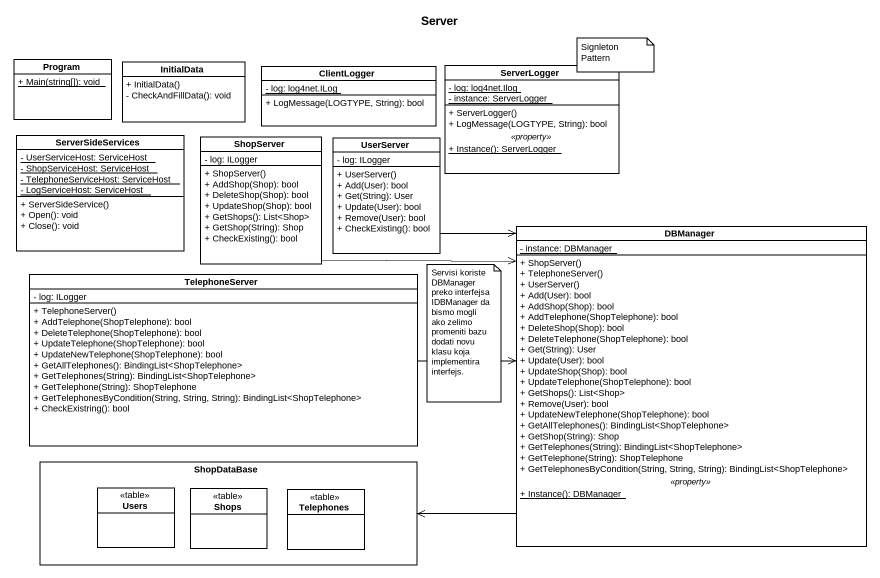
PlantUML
@startuml
title Server
hide circle
hide empty members
skinparam classAttributeIconSize 0
class Program {
  {static} + Main(string[]): void
}
class InitialData {
  + InitialData()
  - CheckAndFillData(): void
}
class ClientLogger {
  {static} - log: log4net.ILog
  + LogMessage(LOGTYPE, String): bool
}
class ServerLogger {
  {static} - log: log4net.Ilog
  {static} - instance: ServerLogger
  --
  + ServerLogger()
  + LogMessage(LOGTYPE, String): bool
  .. <<property>> ..
  {static} + Instance(): ServerLogger
}
class ServerSideServices {
  {static} - UserServiceHost: ServiceHost
  {static} - ShopServiceHost: ServiceHost
  {static} - TelephoneServiceHost: ServiceHost
  {static} - LogServiceHost: ServiceHost
  + ServerSideService()
  + Open(): void
  + Close(): void
}
class ShopServer {
  - log: ILogger
  + ShopServer()
  + AddShop(Shop): bool
  + DeleteShop(Shop): bool
  + UpdateShop(Shop): bool
  + GetShops(): List<Shop>
  + GetShop(String): Shop
  + CheckExisting(): bool
}
class UserServer {
  - log: ILogger
  + UserServer()
  + Add(User): bool
  + Get(String): User
  + Update(User): bool
  + Remove(User): bool
  + CheckExisting(): bool
}
class DBManager {
  {static} - instance: DBManager
  --
  + ShopServer()
  + TelephoneServer()
  + UserServer()
  + Add(User): bool
  + AddShop(Shop): bool
  + AddTelephone(ShopTelephone): bool
  + DeleteShop(Shop): bool
  + DeleteTelephone(ShopTelephone): bool
  + Get(String): User
  + Update(User): bool
  + UpdateShop(Shop): bool
  + UpdateTelephone(ShopTelephone): bool
  + GetShops(): List<Shop>
  + Remove(User): bool
  + UpdateNewTelephone(ShopTelephone): bool
  + GetAllTelephones(): BindingList<ShopTelephone>
  + GetShop(String): Shop
  + GetTelephones(String): BindingList<ShopTelephone>
  + GetTelephone(String): ShopTelephone
  + GetTelephonesByCondition(String, String, String): BindingList<ShopTelephone>
  .. <<property>> ..
  {static} + Instance(): DBManager
}
class TelephoneServer {
  - log: ILogger
  + TelephoneServer()
  + AddTelephone(ShopTelephone): bool
  + DeleteTelephone(ShopTelephone): bool
  + UpdateTelephone(ShopTelephone): bool
  + UpdateNewTelephone(ShopTelephone): bool
  + GetAllTelephones(): BindingList<ShopTelephone>
  + GetTelephones(String): BindingList<ShopTelephone>
  + GetTelephone(String): ShopTelephone
  + GetTelephonesByCondition(String, String, String): BindingList<ShopTelephone>
  + CheckExistring(): bool
}
rectangle ShopDataBase {
  class Users <<table>>
  class Shops <<table>>
  class Telephones <<table>>
}
ShopServer -right-> DBManager
UserServer --> DBManager
DBManager -left-> ShopDataBase
TelephoneServer -right-> DBManager
note as N1
  Signleton Pattern
end note
note as N2
  Servisi koriste DBManager preko interfejsa IDBManager da bismo mogli ako zelimo promeniti bazu dodati novu klasu koja implementira interfejs.
end note
@enduml
